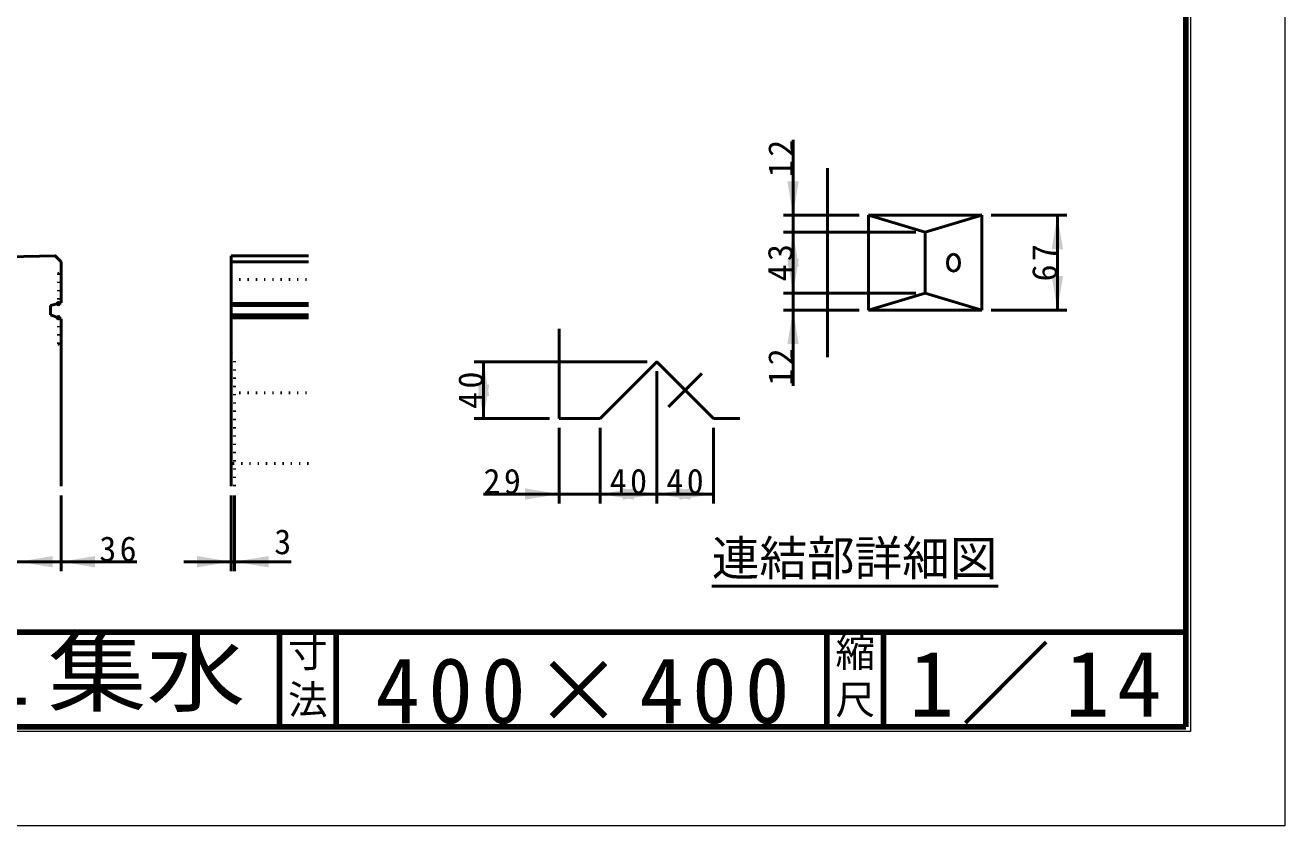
# Model space of a CAD drawing. Units: millimetres, scale not verified, with parts at other scales. Extents: x -2102 to 2102, y -1485 to 1485.
# Drawn here: x 768 to 2102, y -1485 to -637 of the extents above; entities that cross this region are included whole.
import ezdxf
from ezdxf.enums import TextEntityAlignment as Align

# ---------------------------------------------------------------- set-up
doc = ezdxf.new("R2010")
doc.units = ezdxf.units.MM
doc.header["$LTSCALE"] = 5
doc.header["$PDMODE"] = 32
doc.header["$PDSIZE"] = 2.5
doc.linetypes.add('DOTTED', pattern=[1.75, 0.25, -1.5])
doc.linetypes.add('LONG_DASHED_DOTTED', pattern=[15.25, 12, -1.5, 0.25, -1.5])
doc.layers.add('0-0_V-nasSTD', color=7, linetype='Continuous', lineweight=35)
doc.layers.add('0-1_0', color=7, linetype='Continuous', lineweight=50)
doc.styles.add('ＭＳ ゴシック', font='')
doc.styles.get('ＭＳ ゴシック').set_extended_font_data('MS Gothic')

msp = doc.modelspace()

# ---------------------------------------------------------------- linework, layer by layer
at = {"layer": '0-0_V-nasSTD', "lineweight": 50}
for p, q in [((986.173, -881.259), (1068.173, -881.259)), ((986.173, -881.259), (986.173, -1125.259)), ((986.173, -887.509), (1068.173, -887.509)), ((986.173, -931.884), (1068.173, -931.884)), ((986.173, -933.759), (1068.173, -933.759)), ((986.173, -943.759), (1068.173, -943.759)), ((986.173, -946.884), (1068.173, -946.884)), ((806.173, -947.956), (806.173, -1125.259))]:
    msp.add_line(p, q, dxfattribs=at)
at = {"layer": '0-0_V-nasSTD', "linetype": 'DOTTED', "lineweight": 50}
for p, q in [((986.173, -906.259), (1068.173, -906.259)), ((986.173, -983.759), (989.923, -986.259)), ((989.923, -1125.259), (989.923, -986.259)), ((986.173, -1013.759), (989.923, -1011.259)), ((986.173, -1026.259), (1068.173, -1026.259)), ((1068.173, -1101.259), (986.173, -1101.259))]:
    msp.add_line(p, q, dxfattribs=at)
at = {"layer": '0-0_V-nasSTD', "lineweight": 100}
for p, q in [((1037.5, -1280), (1037.5, -1380)), ((1097.5, -1280), (1097.5, -1380)), ((1617.5, -1280), (1617.5, -1380)), ((1677.5, -1280), (1677.5, -1380)), ((-1997.5, -1380), (1997.5, -1380)), ((-1997.5, -1380), (1997.5, -1380))]:
    msp.add_line(p, q, dxfattribs=at)
at = {"layer": '0-0_V-nasSTD', "lineweight": 18}
for points in [[(-2102.5, -1485), (-2102.5, 1485), (2102.5, 1485), (2102.5, -1485)], [(-2002.5, -1385), (-2002.5, 1385), (2002.5, 1385), (2002.5, -1385)]]:
    msp.add_lwpolyline(points, close=True, dxfattribs=at)
at = {"layer": '0-0_V-nasSTD', "lineweight": 100}
msp.add_lwpolyline([(1997.5, -1380), (1997.5, 1380), (-1997.5, 1380)], dxfattribs=at)
at = {"layer": '0-0_V-nasSTD'}
for points in [[(1575.547, -802.312), (1581.547, -838.312), (1587.547, -802.312)], [(1855.547, -874.312), (1861.547, -838.312), (1867.547, -874.312)], [(1575.547, -892.312), (1581.547, -856.312), (1587.547, -892.312)], [(1575.547, -884.812), (1581.547, -920.812), (1587.547, -884.812)], [(1855.547, -902.812), (1861.547, -938.812), (1867.547, -902.812)], [(1575.547, -974.812), (1581.547, -938.812), (1587.547, -974.812)], [(1247.638, -1029.59), (1253.638, -993.59), (1259.638, -1029.59)], [(1247.638, -1017.59), (1253.638, -1053.59), (1259.638, -1017.59)], [(1297.638, -1139.59), (1297.638, -1127.59), (1333.638, -1133.59)], [(1377.138, -1133.59), (1413.138, -1139.59), (1413.138, -1127.59)], [(1401.138, -1139.59), (1401.138, -1127.59), (1437.138, -1133.59)], [(1437.138, -1133.59), (1473.138, -1139.59), (1473.138, -1127.59)], [(1461.138, -1139.59), (1461.138, -1127.59), (1497.138, -1133.59)], [(761.173, -1205.259), (797.173, -1211.259), (797.173, -1199.259)], [(806.173, -1205.259), (842.173, -1211.259), (842.173, -1199.259)], [(950.173, -1211.259), (950.173, -1199.259), (986.173, -1205.259)], [(989.923, -1205.259), (1025.923, -1211.259), (1025.923, -1199.259)]]:
    msp.add_solid(points, dxfattribs=at)
at = {"layer": '0-1_0'}
for p, q in [((1581.547, -758.312), (1581.547, -838.312)), ((1618.047, -788.562), (1618.047, -988.562)), ((1651.547, -838.312), (1571.547, -838.312)), ((1581.547, -856.312), (1581.547, -838.312)), ((1661.547, -838.312), (1661.547, -938.812)), ((1661.547, -838.312), (1781.547, -838.312)), ((1781.547, -838.312), (1781.547, -938.812)), ((1791.547, -838.312), (1871.547, -838.312)), ((1861.547, -938.812), (1861.547, -838.312)), ((1711.547, -856.312), (1571.547, -856.312)), ((1581.547, -920.812), (1581.547, -856.312)), ((1721.547, -856.312), (1721.547, -920.812)), ((806.173, -887.509), (806.173, -931.24)), ((794.923, -933.759), (806.173, -931.24)), ((794.923, -943.759), (794.923, -933.759)), ((1711.547, -920.812), (1571.547, -920.812)), ((1581.547, -938.812), (1581.547, -920.812)), ((794.923, -943.759), (806.173, -947.956)), ((1651.547, -938.812), (1571.547, -938.812)), ((1581.547, -1018.812), (1581.547, -938.812)), ((1661.547, -938.812), (1781.547, -938.812)), ((1791.547, -938.812), (1871.547, -938.812)), ((1333.638, -958.59), (1333.638, -1053.59)), ((1427.138, -993.59), (1243.638, -993.59)), ((1253.638, -1053.59), (1253.638, -993.59)), ((1437.138, -1003.59), (1437.138, -1143.59)), ((1323.638, -1053.59), (1243.638, -1053.59)), ((1333.638, -1053.59), (1377.138, -1053.59)), ((1497.138, -1053.59), (1525.138, -1053.59)), ((1333.638, -1063.59), (1333.638, -1143.59)), ((1377.138, -1063.59), (1377.138, -1143.59)), ((1497.138, -1063.59), (1497.138, -1143.59)), ((1253.638, -1133.59), (1333.638, -1133.59)), ((1333.638, -1133.59), (1377.138, -1133.59)), ((806.173, -1135.259), (806.173, -1215.259)), ((986.173, -1135.259), (986.173, -1215.259)), ((989.923, -1135.259), (989.923, -1215.259)), ((768.985, -1205.259), (776.798, -1205.259)), ((886.173, -1205.259), (806.173, -1205.259)), ((936.173, -1205.259), (986.173, -1205.259)), ((986.173, -1205.259), (989.923, -1205.259)), ((1049.923, -1205.259), (989.923, -1205.259)), ((1495.538, -1231.044), (1798.946, -1231.044))]:
    msp.add_line(p, q, dxfattribs=at)
at = {"layer": '0-1_0', "linetype": 'DOTTED'}
for q in [(806.173, -897.134), (803.298, -931.884)]:
    msp.add_line((803.298, -900.009), q, dxfattribs=at)
at = {"layer": '0-1_0', "linetype": 'LONG_DASHED_DOTTED'}
msp.add_line((1449.46, -1041.268), (1484.816, -1005.913), dxfattribs=at)
at = {"layer": '0-1_0', "lineweight": 100}
msp.add_line((-1997.5, -1280), (1997.5, -1280), dxfattribs=at)
msp.add_line((-1997.5, -1280), (1997.5, -1280), dxfattribs=at)
at = {"layer": '0-1_0'}
for points in [[(1661.547, -838.312), (1721.547, -856.312), (1781.547, -838.312)], [(499.923, -887.509), (799.923, -881.259), (806.173, -887.509)], [(1661.547, -938.812), (1721.547, -920.812), (1781.547, -938.812)], [(1377.138, -1053.59), (1437.138, -993.59), (1497.138, -1053.59)], [(1377.138, -1133.59), (1437.138, -1133.59), (1497.138, -1133.59)], [(731.173, -1205.259), (733.673, -1205.259), (758.673, -1205.259), (761.173, -1205.259), (806.173, -1205.259)]]:
    msp.add_lwpolyline(points, dxfattribs=at)
at = {"layer": '0-1_0', "linetype": 'DOTTED'}
msp.add_lwpolyline([(803.298, -946.884), (803.298, -975.009), (806.173, -977.884)], dxfattribs=at)
at = {"layer": '0-1_0'}
msp.add_ellipse((1751.547, -888.562), major_axis=(0, 9), ratio=0.707107, dxfattribs=at)
for p in [(803.298, -931.884), (803.298, -946.884)]:
    msp.add_point(p, dxfattribs=at)

# ---------------------------------------------------------------- texts
at = {"layer": '0-0_V-nasSTD', "style": 'ＭＳ ゴシック'}
for s, height, p in [('3', 26.39, (1031.923, -1205.259)), ('連結部詳細図', 36.95, (1495.538, -1231.044)), ('寸', 30.79, (1046.482, -1326.001)), ('縮', 30.79, (1626.482, -1326.001)), ('法', 30.79, (1046.476, -1375.99)), ('尺', 30.79, (1626.476, -1375.99))]:
    msp.add_text(s, height=height, dxfattribs=at).set_placement(p, align=Align.BOTTOM_LEFT)
at = {"layer": '0-0_V-nasSTD', "style": 'ＭＳ ゴシック', "width": 1.1}
msp.add_text('ユニロードⅡ Ｌ集水', height=69.65, dxfattribs=at).set_placement((8.5, -1377.53), align=Align.BOTTOM_LEFT)
at = {"layer": '0-0_V-nasSTD', "char_height": 26.39, "attachment_point": 7, "rotation": 90, "style": 'ＭＳ ゴシック'}
for s, insert in [('\\T1.2;12', (1581.547, -797.912)), ('\\T1.2;43', (1581.547, -908.362)), ('\\T1.2;67', (1861.547, -908.362)), ('\\T1.2;12', (1581.547, -1018.812)), ('\\T1.2;40', (1253.638, -1043.39))]:
    msp.add_mtext(s, dxfattribs=dict(at, insert=insert))
at = {"layer": '0-0_V-nasSTD', "attachment_point": 7, "style": 'ＭＳ ゴシック'}
for s, insert, char_height in [('\\T1.2;29', (1253.638, -1133.59), 26.39), ('\\T1.2;40', (1387.338, -1133.59), 26.39), ('\\T1.2;40', (1447.338, -1133.59), 26.39), ('\\T1.2;36', (846.573, -1205.259), 26.39), ('\\T1.16;1／14', (1704.533, -1377.418), 69.65), ('\\T1.18;400×400', (1139.081, -1377.492), 69.65)]:
    msp.add_mtext(s, dxfattribs=dict(at, insert=insert, char_height=char_height))

doc.saveas('drawing.dxf')
